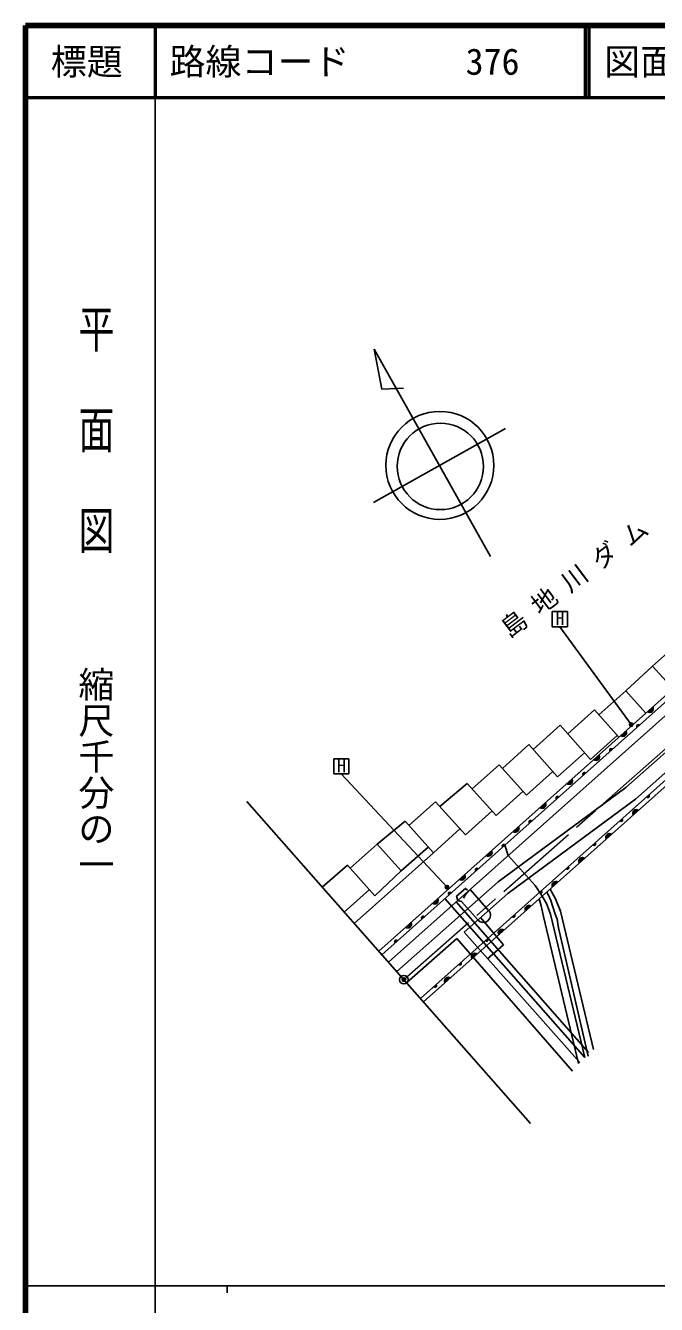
# Model space of a CAD drawing. Units: millimetres at full size, sheet at 1:1000; details may follow other scales. Extents: x 40000 to 680000, y 20000 to 380000.
# Drawn here: x 40000 to 127646, y 202409 to 380000 of the extents above; entities that cross this region are included whole.
import ezdxf
from ezdxf.enums import TextEntityAlignment as Align

# ---------------------------------------------------------------- set-up
doc = ezdxf.new("R2010")
doc.units = ezdxf.units.MM
doc.header["$LTSCALE"] = 1000
doc.header["$PDMODE"] = 32
doc.header["$PDSIZE"] = 500
doc.linetypes.add('CHAIN', pattern=[18.5, 12, -1.5, 3.5, -1.5])
for name, color, linetype, lineweight in [('M-BGD', 7, 'Continuous', 25), ('M-BGD-EXST', 7, 'Continuous', 25), ('M-BMK', 2, 'CHAIN', 13), ('M-BMK-OTRS', 5, 'Continuous', 25), ('M-BMK-SRVR', 3, 'Continuous', 25), ('M-TTL', 2, 'Continuous', 140), ('M-TTL-BAND', 7, 'Continuous', 25), ('M-TTL-LINE', 7, 'Continuous', 50)]:
    doc.layers.add(name, color=color, linetype=linetype, lineweight=lineweight)
for name, color, linetype in [('M-BMK-HTXT', 7, 'Continuous'), ('M-OTRS', 6, 'Continuous'), ('M-TTL-TXT', 7, 'Continuous')]:
    doc.layers.add(name, color=color, linetype=linetype)
doc.styles.add('@ＭＳ ゴシック', font='')
doc.styles.add('ＭＳ ゴシック', font='')
doc.styles.get('@ＭＳ ゴシック').set_extended_font_data('@MS Gothic')
doc.styles.get('ＭＳ ゴシック').set_extended_font_data('MS Gothic')

msp = doc.modelspace()

# ---------------------------------------------------------------- hatches: boundary and pattern name
at = {"layer": 'M-BGD'}
for points in [[(126404, 284712), (127144, 285371, -0.82183)], [(124967, 282562), (125267, 282829, 0.4608), (124961, 282871, 0.4608)], [(122670, 281387), (123410, 282046, -0.82183)], [(121233, 279237), (121533, 279504, 0.4608), (121227, 279546, 0.4608)], [(118936, 278062), (119676, 278720, -0.82183)], [(115202, 274736), (115942, 275395, -0.82183)], [(117499, 275912), (117799, 276179, 0.4608), (117492, 276221, 0.4608)], [(111468, 271411), (112208, 272070, -0.82183)], [(113765, 272586), (114065, 272854, 0.4608), (113758, 272896, 0.4608)], [(126591, 273165), (126291, 272898, 0.4608), (126597, 272856, 0.4608)], [(125154, 271015), (124414, 270356, -0.82183)], [(107734, 268086), (108473, 268745, -0.82183)], [(110031, 269261), (110331, 269528, 0.4608), (110024, 269570, 0.4608)], [(122857, 269840), (122557, 269573, 0.4608), (122863, 269531, 0.4608)], [(119123, 266515), (118823, 266247, 0.4608), (119129, 266205, 0.4608)], [(121420, 267690), (120680, 267031, -0.82183)], [(103999, 264761), (104739, 265420, -0.82183)], [(106297, 265936), (106597, 266203, 0.4608), (106290, 266245, 0.4608)], [(102563, 262611), (102863, 262878, 0.4608), (102556, 262920, 0.4608)], [(115389, 263189), (115089, 262922, 0.4608), (115395, 262880, 0.4608)], [(117686, 264365), (116946, 263706, -0.82183)], [(100265, 261436), (101005, 262095, -0.82183)], [(113952, 261039), (113212, 260380, -0.82183)], [(98828, 259286), (99128, 259553, 0.4608), (98822, 259595, 0.4608)], [(111655, 259864), (111355, 259597, 0.4608), (111661, 259555, 0.4608)], [(96531, 258111), (97271, 258769, -0.82183)], [(110218, 257714), (109478, 257055, -0.82183)], [(95094, 255961), (95394, 256228, 0.4608), (95088, 256270, 0.4608)], [(107921, 256539), (107621, 256272, 0.4608), (107927, 256230, 0.4608)], [(92797, 254785), (93537, 255444, -0.82183)], [(106484, 254389), (105744, 253730, -0.82183)], [(91360, 252635), (91660, 252903, 0.4608), (91354, 252944, 0.4608)], [(104187, 253214), (103887, 252947, 0.4608), (104193, 252905, 0.4608)], [(102750, 251064), (102010, 250405, -0.82183)], [(100453, 249889), (100153, 249622, 0.4608), (100459, 249580, 0.4608)], [(99016, 247739), (98276, 247080, -0.82183)], [(97019, 246831), (96719, 246564, 0.4608), (97025, 246522, 0.4608)]]:
    msp.add_hatch(color=256, dxfattribs=at).paths.add_polyline_path(points)
at = {"layer": 'M-BGD-EXST'}
for points in [[(124351, 283041, -1), (123912, 282802, -0.41421), (124012, 283141, -0.41421)], [(98769, 260470, -1), (98330, 260231, -0.41421), (98430, 260570, -0.41421)]]:
    msp.add_hatch(color=256, dxfattribs=at).paths.add_polyline_path(points)

# ---------------------------------------------------------------- linework, layer by layer
at = {"layer": 'M-BGD'}
for p, q in [((127103, 291045), (129986, 287902)), ((123376, 287625), (126162, 284497)), ((119035, 284965), (115315, 281649)), ((119035, 284965), (122419, 281164)), ((114253, 282840), (110508, 279479)), ((114253, 282840), (118478, 278102)), ((118478, 278102), (122197, 281414)), ((109912, 280144), (106250, 276830)), ((109912, 280144), (113907, 275692)), ((113907, 275692), (117650, 279030)), ((105778, 277352), (102058, 273995)), ((105778, 277352), (109582, 273148)), ((109582, 273148), (113242, 276433)), ((101360, 274769), (97552, 271564)), ((101360, 274769), (105394, 270298)), ((105394, 270298), (109114, 273665)), ((96964, 272209), (93264, 268922)), ((96964, 272209), (101131, 267643)), ((101131, 267643), (104802, 270954)), ((88870, 266340), (92730, 269523)), ((92730, 269523), (96651, 265108)), ((88870, 266340), (85107, 262972)), ((88870, 266340), (92190, 262616)), ((92190, 262616), (95921, 265930)), ((106587, 266194), (107050, 264732)), ((84708, 263419), (81223, 260344)), ((84708, 263419), (88509, 259171)), ((88509, 259171), (92190, 262616)), ((84273, 256888), (87760, 260009)), ((117708, 236682), (98237, 258759)), ((118208, 237385), (99832, 258305)), ((106387, 252358), (103207, 256134)), ((116989, 235986), (100916, 254109)), ((92944, 247062), (99897, 253208)), ((115986, 234821), (99897, 253208)), ((106387, 252358), (104194, 250413))]:
    msp.add_line(p, q, dxfattribs=at)
for points in [[(89063, 251460), (129986, 287902), (151853, 307479), (154726, 309872), (156389, 311362), (158539, 313018), (160282, 314342), (163422, 316538), (164774, 317445), (165309, 317956), (165769, 318553), (166056, 319073), (166212, 319515), (166417, 320311), (166513, 320868), (166513, 321519), (166320, 322402), (165933, 323429), (165459, 324061), (160291, 332096)], [(89493, 250973), (130419, 287417), (152278, 306987), (155151, 309380), (156804, 310862), (158934, 312501), (160665, 313816), (163789, 316002), (165182, 316936), (165794, 317520), (166314, 318195), (166652, 318806), (166834, 319326), (167053, 320174), (167163, 320813), (167163, 321589), (166945, 322587), (166509, 323745), (165993, 324432), (160838, 332448)], [(179791, 305088), (177170, 310472), (175655, 310489), (174480, 310489), (173138, 310354), (172013, 310187), (170755, 309834), (169714, 309499), (168556, 309012), (167583, 308593), (166777, 308157), (166055, 307687), (164931, 306899), (162532, 304974), (159904, 302861), (156581, 299920), (146034, 290478), (94852, 244901)], [(179290, 304631), (176761, 309826), (175651, 309839), (174513, 309839), (173218, 309709), (172149, 309550), (170942, 309212), (169940, 308889), (168810, 308414), (167866, 308008), (167110, 307598), (166419, 307149), (165321, 306379), (162939, 304467), (160323, 302364), (157013, 299435), (146467, 289994), (95282, 244414)], [(91568, 248622), (105677, 261093), (123409, 274213), (140060, 288927), (151708, 299299), (158843, 305608), (162831, 308713), (167323, 303400)], [(145922, 307667), (142064, 304277), (138476, 301074), (137069, 299842), (134587, 297625), (130855, 294394), (127103, 291045), (123376, 287625), (119633, 284293)], [(100916, 254109), (106986, 259475), (124719, 272595), (141441, 287371), (153089, 297744), (160172, 304007), (162533, 305844), (165839, 301934)], [(90420, 249923), (131351, 286373)], [(85649, 255329), (96651, 265108), (100357, 268490)], [(107050, 264732), (110803, 260588), (111756, 259084)], [(102830, 255800), (100569, 258358), (100065, 258512), (99873, 259094), (101108, 260190), (101376, 259957)], [(100834, 258811), (101092, 259228), (101769, 260030), (104333, 257129)], [(112410, 259667), (112613, 259319), (112974, 258518), (113575, 256595), (113842, 255900), (114043, 254698), (118184, 236867)], [(112868, 260074), (113645, 258719), (114318, 257017), (118906, 237823)], [(111363, 258734), (111624, 257758), (111947, 256269), (116829, 235844)], [(111756, 259084), (112359, 258083), (112951, 256585), (117708, 236682)]]:
    msp.add_lwpolyline(points, dxfattribs=at)
msp.add_circle((92551, 247508), 600, dxfattribs=at)
for centre, radius, start, end in [((126709, 285114), 505, 232.85592, 30.51411), ((125096, 282719), 203, 32.72333, 230.64671), ((122975, 281789), 505, 232.85592, 30.51411), ((121362, 279394), 203, 32.72333, 230.64671), ((119241, 278464), 505, 232.85592, 30.51411), ((115507, 275139), 505, 232.85592, 30.51411), ((117628, 276069), 203, 32.72333, 230.64671), ((111772, 271814), 505, 232.85592, 30.51411), ((113894, 272744), 203, 32.72333, 230.64671), ((126462, 273008), 203, 212.72323, 50.64661), ((124849, 270612), 505, 52.85582, 210.51401), ((108038, 268489), 505, 232.85592, 30.51411), ((110160, 269418), 203, 32.72333, 230.64671), ((122728, 269682), 203, 212.72323, 50.64661), ((118994, 266357), 203, 212.72323, 50.64661), ((121115, 267287), 505, 52.85582, 210.51401), ((104304, 265163), 505, 232.85592, 30.51411), ((106426, 266093), 203, 32.72333, 230.64671), ((102691, 262768), 203, 32.72333, 230.64671), ((115260, 263032), 203, 212.72323, 50.64661), ((117381, 263962), 505, 52.85582, 210.51401), ((100570, 261838), 505, 232.85592, 30.51411), ((113647, 260637), 505, 52.85582, 210.51401), ((98957, 259443), 203, 32.72333, 230.64671), ((111526, 259707), 203, 212.72323, 50.64661), ((96836, 258513), 505, 232.85592, 30.51411), ((109913, 257312), 505, 52.85582, 210.51401), ((95223, 256118), 203, 32.72333, 230.64671), ((103582, 256465), 1003, 221.47469, 41.47469), ((107792, 256382), 203, 212.72323, 50.64661), ((93102, 255188), 505, 232.85592, 30.51411), ((106179, 253987), 505, 52.85582, 210.51401), ((91489, 252793), 203, 32.72333, 230.64671), ((104058, 253057), 203, 212.72323, 50.64661), ((102445, 250661), 505, 52.85582, 210.51401), ((100324, 249731), 203, 212.72323, 50.64661), ((98711, 247336), 505, 52.85582, 210.51401), ((96890, 246673), 203, 212.72323, 50.64661)]:
    msp.add_arc(centre, radius, start, end, dxfattribs=at)
at = {"layer": 'M-BGD-EXST'}
for p, q in [((115273, 298615), (113173, 298615)), ((113173, 298615), (113173, 296515)), ((115273, 296515), (115273, 298615)), ((113173, 296515), (115273, 296515)), ((124132, 282921), (114223, 296515)), ((84909, 278169), (82809, 278169)), ((82809, 278169), (82809, 276069)), ((84909, 276069), (84909, 278169)), ((82809, 276069), (84909, 276069)), ((98550, 260350), (83859, 276069))]:
    msp.add_line(p, q, dxfattribs=at)
for centre in [(124132, 282921), (98550, 260350)]:
    msp.add_circle(centre, 250, dxfattribs=at)
at = {"layer": 'M-BMK'}
msp.add_lwpolyline([(92551, 247508), (162301, 309017)], dxfattribs=at)
at = {"layer": 'M-BMK-OTRS'}
msp.add_line((70731, 272233), (110167, 227546), dxfattribs=at)
at = {"layer": 'M-BMK-SRVR'}
for p, q in [((104614, 306256), (88452, 335061)), ((88452, 335061), (89505, 329493)), ((89505, 329493), (92503, 329631)), ((88361, 313764), (106676, 324040))]:
    msp.add_line(p, q, dxfattribs=at)
for centre, radius in [((97555, 318922), 7500), ((97625, 318780), 6000)]:
    msp.add_circle(centre, radius, dxfattribs=at)
at = {"layer": 'M-OTRS'}
msp.add_point((92551, 247508), dxfattribs=at)
at = {"layer": 'M-TTL'}
for p, q in [((40000, 380000), (40000, 20000)), ((680000, 380000), (40000, 380000))]:
    msp.add_line(p, q, dxfattribs=at)
at = {"layer": 'M-TTL-BAND'}
for p, q in [((58000, 370000), (58000, 20000)), ((40000, 205000), (579000, 205000)), ((68000, 205000), (68000, 204000))]:
    msp.add_line(p, q, dxfattribs=at)
at = {"layer": 'M-TTL-LINE'}
for p, q in [((58000, 380000), (58000, 370000)), ((117750, 380000), (117750, 370000)), ((118250, 380000), (118250, 370000)), ((40000, 370000), (680000, 370000))]:
    msp.add_line(p, q, dxfattribs=at)

# ---------------------------------------------------------------- texts
at = {"layer": 'M-BGD-EXST', "style": 'ＭＳ ゴシック'}
for p in [(113625, 296207), (83262, 275761)]:
    msp.add_text('H', height=1833, dxfattribs=at).set_placement(p, align=Align.BOTTOM_LEFT)
at = {"layer": 'M-BMK-HTXT', "style": 'ＭＳ ゴシック'}
msp.add_text('島 地 川 ダ ム', height=2566, rotation=37.027, dxfattribs=at).set_placement((107700, 294250), align=Align.BOTTOM_LEFT)
at = {"layer": 'M-TTL-BAND', "style": '@ＭＳ ゴシック', "width": 1.4}
msp.add_text('平  面  図', height=3666, rotation=270, dxfattribs=at).set_placement((49777, 306475), align=Align.MIDDLE_RIGHT)
at = {"layer": 'M-TTL-BAND', "style": '@ＭＳ ゴシック'}
msp.add_text('縮尺千分の一', height=3666, rotation=270, dxfattribs=at).set_placement((49777, 261030), align=Align.MIDDLE_RIGHT)
at = {"layer": 'M-TTL-TXT', "style": 'ＭＳ ゴシック'}
msp.add_text('標題', height=3666, dxfattribs=at).set_placement((48500, 375000), align=Align.MIDDLE_CENTER)
for s, p in [('路線コード', (60000, 375000)), ('376', (101142, 375000)), ('図面コード', (120380, 375000))]:
    msp.add_text(s, height=3666, dxfattribs=at).set_placement(p, align=Align.MIDDLE_LEFT)

doc.saveas('drawing.dxf')
